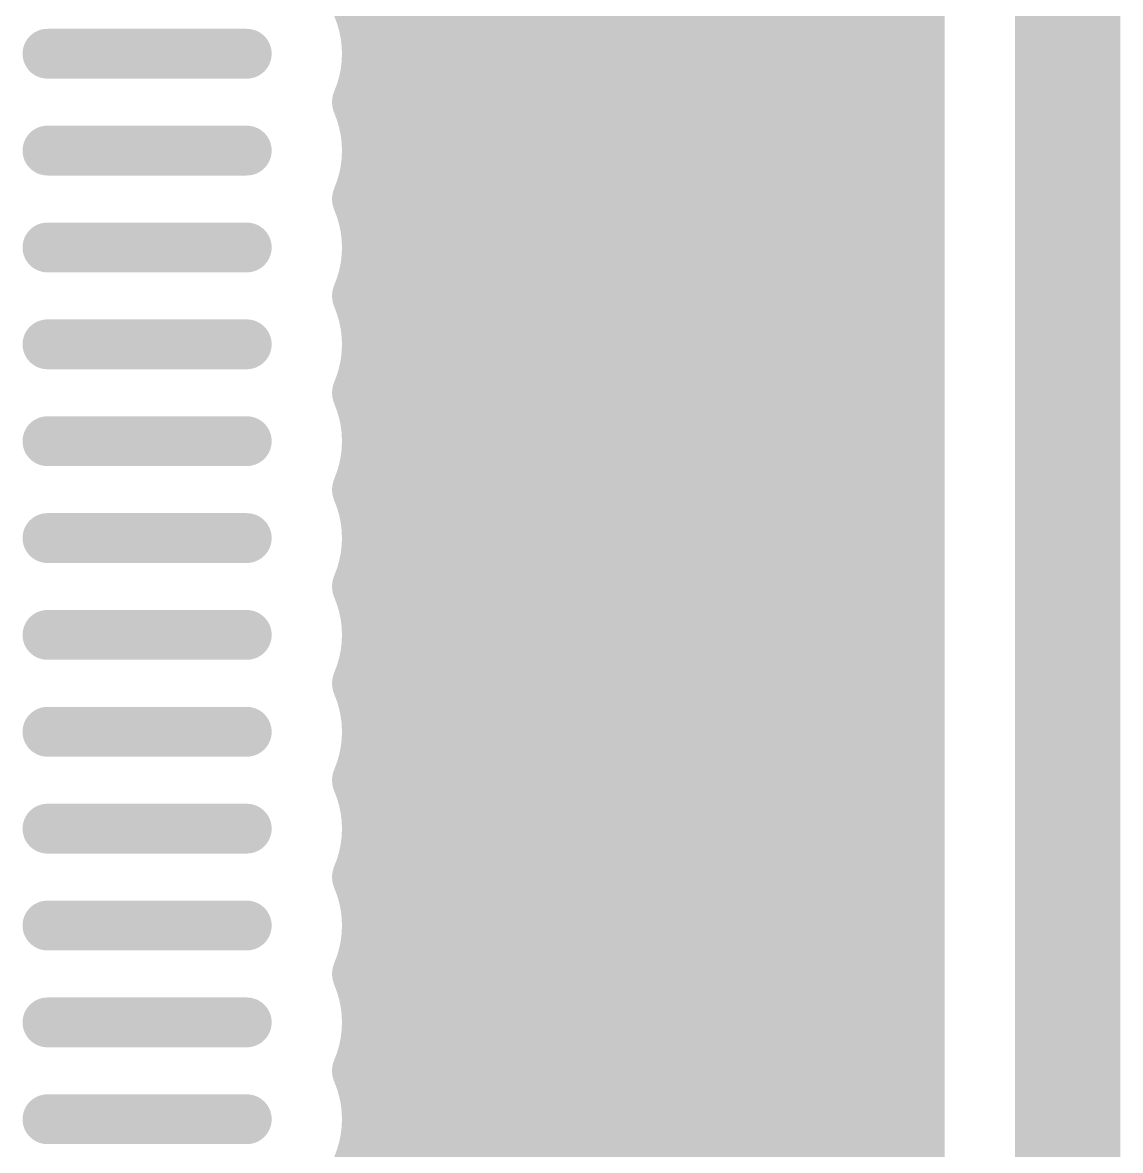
# Model space of a CAD drawing. Header units: inches. Extents: x 0 to 226, y 0 to 70.
# Drawn here: x 15.665 to 19.631, y 6.685 to 10.76 of the extents above; entities that cross this region are included whole.
import ezdxf

# ---------------------------------------------------------------- set-up
doc = ezdxf.new("R2010")
doc.units = ezdxf.units.IN
doc.layers.add('Keep-Out Layer', color=6, linetype='Continuous')
doc.layers.add('Top Layer', color=1, linetype='Continuous')

msp = doc.modelspace()

# ---------------------------------------------------------------- linework, layer by layer
at = {"layer": 'Keep-Out Layer'}
msp.add_lwpolyline([(19.4405, 0, 0.381, 0.381, 0), (19.4405, 24.8301, 0.381, 0.381, 0)], format="xyseb", dxfattribs=at)
at = {"layer": 'Top Layer'}
for points in [[(17.9184, 0.5461, 0.2032, 0.2032, 0), (17.9184, 18.5065, 0.2032, 0.2032, 0)], [(18.1216, 0.5461, 0.2032, 0.2032, 0), (18.1216, 18.5065, 0.2032, 0.2032, 0)], [(18.3248, 0.5461, 0.2032, 0.2032, 0), (18.3248, 18.5065, 0.2032, 0.2032, 0)], [(18.528, 0.5461, 0.2032, 0.2032, 0), (18.528, 18.5065, 0.2032, 0.2032, 0)], [(18.7312, 0.5461, 0.2032, 0.2032, 0), (18.7312, 18.5065, 0.2032, 0.2032, 0)], [(18.8944, 0.5461, 0.2032, 0.2032, 0), (18.8944, 18.5065, 0.2032, 0.2032, 0)], [(17.1056, 0.5461, 0.2032, 0.2032, 0), (17.1056, 12.5015, 0.2032, 0.2032, 0)], [(17.3088, 0.5461, 0.2032, 0.2032, 0), (17.3088, 12.5015, 0.2032, 0.2032, 0)], [(17.512, 0.5461, 0.2032, 0.2032, 0), (17.512, 12.5015, 0.2032, 0.2032, 0)], [(17.7152, 0.5461, 0.2032, 0.2032, 0), (17.7152, 12.5015, 0.2032, 0.2032, 0)], [(16.9202, 10.9976, 0.2032, 0.2032, -0.101243), (16.8844, 10.8226, 0.2032, 0.2032, 0)], [(16.9024, 10.7722, 0.2032, 0.2032, 0), (16.9024, 10.8729, 0.2032, 0.2032, 0)], [(16.8844, 10.8226, 0.2032, 0.2032, -0.101243), (16.9202, 10.6476, 0.2032, 0.2032, 0)], [(16.9189, 10.6825, 0.2032, 0.2032, 0), (18.8944, 10.6825, 0.2032, 0.2032, 0)], [(15.7546, 10.6476, 0.18, 0.18, 0), (16.4746, 10.6476, 0.18, 0.18, 0)], [(16.9202, 10.6476, 0.2032, 0.2032, -0.101243), (16.8844, 10.4726, 0.2032, 0.2032, 0)], [(16.9024, 10.4222, 0.2032, 0.2032, 0), (16.9024, 10.5229, 0.2032, 0.2032, 0)], [(16.8844, 10.4726, 0.2032, 0.2032, -0.101243), (16.9202, 10.2976, 0.2032, 0.2032, 0)], [(16.8872, 10.4793, 0.2032, 0.2032, 0), (18.8944, 10.4793, 0.2032, 0.2032, 0)], [(16.9202, 10.2976, 0.2032, 0.2032, -0.101243), (16.8844, 10.1226, 0.2032, 0.2032, 0)], [(15.7546, 10.2976, 0.18, 0.18, 0), (16.4746, 10.2976, 0.18, 0.18, 0)], [(16.9197, 10.2761, 0.2032, 0.2032, 0), (18.8944, 10.2761, 0.2032, 0.2032, 0)], [(16.9024, 10.0722, 0.2032, 0.2032, 0), (16.9024, 10.1729, 0.2032, 0.2032, 0)], [(16.8844, 10.1226, 0.2032, 0.2032, -0.101243), (16.9202, 9.9476, 0.2032, 0.2032, 0)], [(16.9023, 10.0729, 0.2032, 0.2032, 0), (18.8944, 10.0729, 0.2032, 0.2032, 0)], [(15.7546, 9.9476, 0.18, 0.18, 0), (16.4746, 9.9476, 0.18, 0.18, 0)], [(16.9202, 9.9476, 0.2032, 0.2032, -0.101243), (16.8844, 9.7726, 0.2032, 0.2032, 0)], [(16.9134, 9.8697, 0.2032, 0.2032, 0), (18.8944, 9.8697, 0.2032, 0.2032, 0)], [(16.9024, 9.7222, 0.2032, 0.2032, 0), (16.9024, 9.8229, 0.2032, 0.2032, 0)], [(16.8844, 9.7726, 0.2032, 0.2032, -0.101243), (16.9202, 9.5976, 0.2032, 0.2032, 0)], [(16.9149, 9.6665, 0.2032, 0.2032, 0), (18.8944, 9.6665, 0.2032, 0.2032, 0)], [(15.7546, 9.5976, 0.18, 0.18, 0), (16.4746, 9.5976, 0.18, 0.18, 0)], [(16.9202, 9.5976, 0.2032, 0.2032, -0.101243), (16.8844, 9.4226, 0.2032, 0.2032, 0)], [(16.8995, 9.4633, 0.2032, 0.2032, 0), (18.8944, 9.4633, 0.2032, 0.2032, 0)], [(16.9024, 9.3722, 0.2032, 0.2032, 0), (16.9024, 9.4729, 0.2032, 0.2032, 0)], [(16.8844, 9.4226, 0.2032, 0.2032, -0.101243), (16.9202, 9.2476, 0.2032, 0.2032, 0)], [(15.7546, 9.2476, 0.18, 0.18, 0), (16.4746, 9.2476, 0.18, 0.18, 0)], [(16.9202, 9.2476, 0.2032, 0.2032, -0.101243), (16.8844, 9.0726, 0.2032, 0.2032, 0)], [(16.9201, 9.2601, 0.2032, 0.2032, 0), (18.8944, 9.2601, 0.2032, 0.2032, 0)], [(16.9024, 9.0222, 0.2032, 0.2032, 0), (16.9024, 9.1229, 0.2032, 0.2032, 0)], [(16.8844, 9.0726, 0.2032, 0.2032, -0.101243), (16.9202, 8.8976, 0.2032, 0.2032, 0)], [(16.8908, 9.0569, 0.2032, 0.2032, 0), (18.8944, 9.0569, 0.2032, 0.2032, 0)], [(15.7546, 8.8976, 0.18, 0.18, 0), (16.4746, 8.8976, 0.18, 0.18, 0)], [(16.9202, 8.8976, 0.2032, 0.2032, -0.101244), (16.8844, 8.7226, 0.2032, 0.2032, 0)], [(16.9181, 8.8537, 0.2032, 0.2032, 0), (18.8944, 8.8537, 0.2032, 0.2032, 0)], [(16.9024, 8.6722, 0.2032, 0.2032, 0), (16.9024, 8.7729, 0.2032, 0.2032, 0)], [(16.8844, 8.7226, 0.2032, 0.2032, -0.101244), (16.9202, 8.5476, 0.2032, 0.2032, 0)], [(16.9082, 8.6505, 0.2032, 0.2032, 0), (18.8944, 8.6505, 0.2032, 0.2032, 0)], [(16.9202, 8.5476, 0.2032, 0.2032, -0.101243), (16.8844, 8.3726, 0.2032, 0.2032, 0)], [(15.7546, 8.5476, 0.18, 0.18, 0), (16.4746, 8.5476, 0.18, 0.18, 0)], [(16.9024, 8.3222, 0.2032, 0.2032, 0), (16.9024, 8.4229, 0.2032, 0.2032, 0)], [(16.9088, 8.4473, 0.2032, 0.2032, 0), (18.8944, 8.4473, 0.2032, 0.2032, 0)], [(16.8844, 8.3726, 0.2032, 0.2032, -0.101243), (16.9202, 8.1976, 0.2032, 0.2032, 0)], [(16.9178, 8.2441, 0.2032, 0.2032, 0), (18.8944, 8.2441, 0.2032, 0.2032, 0)], [(15.7546, 8.1976, 0.18, 0.18, 0), (16.4746, 8.1976, 0.18, 0.18, 0)], [(16.9202, 8.1976, 0.2032, 0.2032, -0.101243), (16.8844, 8.0226, 0.2032, 0.2032, 0)], [(16.9024, 7.9722, 0.2032, 0.2032, 0), (16.9024, 8.0729, 0.2032, 0.2032, 0)], [(16.8844, 8.0226, 0.2032, 0.2032, -0.101243), (16.9202, 7.8476, 0.2032, 0.2032, 0)], [(16.8918, 8.0409, 0.2032, 0.2032, 0), (18.8944, 8.0409, 0.2032, 0.2032, 0)], [(16.9202, 7.8476, 0.2032, 0.2032, -0.101243), (16.8844, 7.6726, 0.2032, 0.2032, 0)], [(15.7546, 7.8476, 0.18, 0.18, 0), (16.4746, 7.8476, 0.18, 0.18, 0)], [(16.9201, 7.8377, 0.2032, 0.2032, 0), (18.8944, 7.8377, 0.2032, 0.2032, 0)], [(16.9024, 7.6222, 0.2032, 0.2032, 0), (16.9024, 7.7229, 0.2032, 0.2032, 0)], [(16.8844, 7.6726, 0.2032, 0.2032, -0.101243), (16.9202, 7.4976, 0.2032, 0.2032, 0)], [(16.8987, 7.6345, 0.2032, 0.2032, 0), (18.8944, 7.6345, 0.2032, 0.2032, 0)], [(15.7546, 7.4976, 0.18, 0.18, 0), (16.4746, 7.4976, 0.18, 0.18, 0)], [(16.9202, 7.4976, 0.2032, 0.2032, -0.101243), (16.8844, 7.3226, 0.2032, 0.2032, 0)], [(16.9153, 7.4313, 0.2032, 0.2032, 0), (18.8944, 7.4313, 0.2032, 0.2032, 0)], [(16.9024, 7.2722, 0.2032, 0.2032, 0), (16.9024, 7.3729, 0.2032, 0.2032, 0)], [(16.8844, 7.3226, 0.2032, 0.2032, -0.101243), (16.9202, 7.1476, 0.2032, 0.2032, 0)], [(16.9129, 7.2281, 0.2032, 0.2032, 0), (18.8944, 7.2281, 0.2032, 0.2032, 0)], [(15.7546, 7.1476, 0.18, 0.18, 0), (16.4746, 7.1476, 0.18, 0.18, 0)], [(16.9202, 7.1476, 0.2032, 0.2032, -0.101243), (16.8844, 6.9726, 0.2032, 0.2032, 0)], [(16.9024, 6.9222, 0.2032, 0.2032, 0), (16.9024, 7.0229, 0.2032, 0.2032, 0)], [(16.903, 7.0249, 0.2032, 0.2032, 0), (18.8944, 7.0249, 0.2032, 0.2032, 0)], [(16.8844, 6.9726, 0.2032, 0.2032, -0.101243), (16.9202, 6.7976, 0.2032, 0.2032, 0)], [(15.7546, 6.7976, 0.18, 0.18, 0), (16.4746, 6.7976, 0.18, 0.18, 0)], [(16.9202, 6.7976, 0.2032, 0.2032, -0.101243), (16.8844, 6.6226, 0.2032, 0.2032, 0)], [(16.9196, 6.8217, 0.2032, 0.2032, 0), (18.8944, 6.8217, 0.2032, 0.2032, 0)], [(16.9024, 6.5722, 0.2032, 0.2032, 0), (16.9024, 6.6729, 0.2032, 0.2032, 0)], [(16.8844, 6.6226, 0.2032, 0.2032, -0.101243), (16.9202, 6.4476, 0.2032, 0.2032, 0)], [(16.8862, 6.6185, 0.2032, 0.2032, 0), (18.8944, 6.6185, 0.2032, 0.2032, 0)]]:
    msp.add_lwpolyline(points, format="xyseb", dxfattribs=at)
for points in [[(18.1763, 10.8142, 0.3048, 0.3048, 1), (18.4811, 10.8142, 0.3048, 0.3048, 1)], [(16.8336, 10.8226, 0.1016, 0.1016, 1), (16.9352, 10.8226, 0.1016, 0.1016, 1)], [(16.8336, 10.8226, 0.1016, 0.1016, 1), (16.9352, 10.8226, 0.1016, 0.1016, 1)], [(16.8516, 10.7722, 0.1016, 0.1016, 1), (16.9532, 10.7722, 0.1016, 0.1016, 1)], [(16.8681, 10.6825, 0.1016, 0.1016, 1), (16.9697, 10.6825, 0.1016, 0.1016, 1)], [(18.8436, 10.6825, 0.1016, 0.1016, 1), (18.9452, 10.6825, 0.1016, 0.1016, 1)], [(15.7096, 10.6476, 0.09, 0.09, 1), (15.7996, 10.6476, 0.09, 0.09, 1)], [(16.4296, 10.6476, 0.09, 0.09, 1), (16.5196, 10.6476, 0.09, 0.09, 1)], [(16.8694, 10.6476, 0.1016, 0.1016, 1), (16.971, 10.6476, 0.1016, 0.1016, 1)], [(16.8694, 10.6476, 0.1016, 0.1016, 1), (16.971, 10.6476, 0.1016, 0.1016, 1)], [(16.8516, 10.5229, 0.1016, 0.1016, 1), (16.9532, 10.5229, 0.1016, 0.1016, 1)], [(17.2152, 10.2955, 0.3048, 0.3048, 1), (17.52, 10.2955, 0.3048, 0.3048, 1)], [(16.8336, 10.4726, 0.1016, 0.1016, 1), (16.9352, 10.4726, 0.1016, 0.1016, 1)], [(16.8336, 10.4726, 0.1016, 0.1016, 1), (16.9352, 10.4726, 0.1016, 0.1016, 1)], [(16.8364, 10.4793, 0.1016, 0.1016, 1), (16.938, 10.4793, 0.1016, 0.1016, 1)], [(18.8436, 10.4793, 0.1016, 0.1016, 1), (18.9452, 10.4793, 0.1016, 0.1016, 1)], [(16.8516, 10.4222, 0.1016, 0.1016, 1), (16.9532, 10.4222, 0.1016, 0.1016, 1)], [(16.8694, 10.2976, 0.1016, 0.1016, 1), (16.971, 10.2976, 0.1016, 0.1016, 1)], [(16.8694, 10.2976, 0.1016, 0.1016, 1), (16.971, 10.2976, 0.1016, 0.1016, 1)], [(15.7096, 10.2976, 0.09, 0.09, 1), (15.7996, 10.2976, 0.09, 0.09, 1)], [(16.4296, 10.2976, 0.09, 0.09, 1), (16.5196, 10.2976, 0.09, 0.09, 1)], [(16.8689, 10.2761, 0.1016, 0.1016, 1), (16.9705, 10.2761, 0.1016, 0.1016, 1)], [(18.8436, 10.2761, 0.1016, 0.1016, 1), (18.9452, 10.2761, 0.1016, 0.1016, 1)], [(16.8516, 10.1729, 0.1016, 0.1016, 1), (16.9532, 10.1729, 0.1016, 0.1016, 1)], [(16.8336, 10.1226, 0.1016, 0.1016, 1), (16.9352, 10.1226, 0.1016, 0.1016, 1)], [(16.8336, 10.1226, 0.1016, 0.1016, 1), (16.9352, 10.1226, 0.1016, 0.1016, 1)], [(16.8515, 10.0729, 0.1016, 0.1016, 1), (16.9531, 10.0729, 0.1016, 0.1016, 1)], [(16.8516, 10.0722, 0.1016, 0.1016, 1), (16.9532, 10.0722, 0.1016, 0.1016, 1)], [(18.8436, 10.0729, 0.1016, 0.1016, 1), (18.9452, 10.0729, 0.1016, 0.1016, 1)], [(15.7096, 9.9476, 0.09, 0.09, 1), (15.7996, 9.9476, 0.09, 0.09, 1)], [(16.4296, 9.9476, 0.09, 0.09, 1), (16.5196, 9.9476, 0.09, 0.09, 1)], [(16.8694, 9.9476, 0.1016, 0.1016, 1), (16.971, 9.9476, 0.1016, 0.1016, 1)], [(16.8694, 9.9476, 0.1016, 0.1016, 1), (16.971, 9.9476, 0.1016, 0.1016, 1)], [(16.8626, 9.8697, 0.1016, 0.1016, 1), (16.9642, 9.8697, 0.1016, 0.1016, 1)], [(18.8436, 9.8697, 0.1016, 0.1016, 1), (18.9452, 9.8697, 0.1016, 0.1016, 1)], [(16.8516, 9.8229, 0.1016, 0.1016, 1), (16.9532, 9.8229, 0.1016, 0.1016, 1)], [(16.8336, 9.7726, 0.1016, 0.1016, 1), (16.9352, 9.7726, 0.1016, 0.1016, 1)], [(16.8336, 9.7726, 0.1016, 0.1016, 1), (16.9352, 9.7726, 0.1016, 0.1016, 1)], [(16.8516, 9.7222, 0.1016, 0.1016, 1), (16.9532, 9.7222, 0.1016, 0.1016, 1)], [(16.8641, 9.6665, 0.1016, 0.1016, 1), (16.9657, 9.6665, 0.1016, 0.1016, 1)], [(18.8436, 9.6665, 0.1016, 0.1016, 1), (18.9452, 9.6665, 0.1016, 0.1016, 1)], [(15.7096, 9.5976, 0.09, 0.09, 1), (15.7996, 9.5976, 0.09, 0.09, 1)], [(16.4296, 9.5976, 0.09, 0.09, 1), (16.5196, 9.5976, 0.09, 0.09, 1)], [(16.8694, 9.5976, 0.1016, 0.1016, 1), (16.971, 9.5976, 0.1016, 0.1016, 1)], [(16.8694, 9.5976, 0.1016, 0.1016, 1), (16.971, 9.5976, 0.1016, 0.1016, 1)], [(16.8487, 9.4633, 0.1016, 0.1016, 1), (16.9503, 9.4633, 0.1016, 0.1016, 1)], [(16.8516, 9.4729, 0.1016, 0.1016, 1), (16.9532, 9.4729, 0.1016, 0.1016, 1)], [(18.8436, 9.4633, 0.1016, 0.1016, 1), (18.9452, 9.4633, 0.1016, 0.1016, 1)], [(16.8336, 9.4226, 0.1016, 0.1016, 1), (16.9352, 9.4226, 0.1016, 0.1016, 1)], [(16.8336, 9.4226, 0.1016, 0.1016, 1), (16.9352, 9.4226, 0.1016, 0.1016, 1)], [(16.8516, 9.3722, 0.1016, 0.1016, 1), (16.9532, 9.3722, 0.1016, 0.1016, 1)], [(15.7096, 9.2476, 0.09, 0.09, 1), (15.7996, 9.2476, 0.09, 0.09, 1)], [(16.4296, 9.2476, 0.09, 0.09, 1), (16.5196, 9.2476, 0.09, 0.09, 1)], [(16.8693, 9.2601, 0.1016, 0.1016, 1), (16.9709, 9.2601, 0.1016, 0.1016, 1)], [(16.8694, 9.2476, 0.1016, 0.1016, 1), (16.971, 9.2476, 0.1016, 0.1016, 1)], [(16.8694, 9.2476, 0.1016, 0.1016, 1), (16.971, 9.2476, 0.1016, 0.1016, 1)], [(18.8436, 9.2601, 0.1016, 0.1016, 1), (18.9452, 9.2601, 0.1016, 0.1016, 1)], [(16.8516, 9.1229, 0.1016, 0.1016, 1), (16.9532, 9.1229, 0.1016, 0.1016, 1)], [(16.8336, 9.0726, 0.1016, 0.1016, 1), (16.9352, 9.0726, 0.1016, 0.1016, 1)], [(16.8336, 9.0726, 0.1016, 0.1016, 1), (16.9352, 9.0726, 0.1016, 0.1016, 1)], [(16.84, 9.0569, 0.1016, 0.1016, 1), (16.9416, 9.0569, 0.1016, 0.1016, 1)], [(18.8436, 9.0569, 0.1016, 0.1016, 1), (18.9452, 9.0569, 0.1016, 0.1016, 1)], [(16.8516, 9.0222, 0.1016, 0.1016, 1), (16.9532, 9.0222, 0.1016, 0.1016, 1)], [(17.2386, 8.822, 0.3048, 0.3048, 1), (17.5434, 8.822, 0.3048, 0.3048, 1)], [(15.7096, 8.8976, 0.09, 0.09, 1), (15.7996, 8.8976, 0.09, 0.09, 1)], [(16.4296, 8.8976, 0.09, 0.09, 1), (16.5196, 8.8976, 0.09, 0.09, 1)], [(16.8694, 8.8976, 0.1016, 0.1016, 1), (16.971, 8.8976, 0.1016, 0.1016, 1)], [(16.8694, 8.8976, 0.1016, 0.1016, 1), (16.971, 8.8976, 0.1016, 0.1016, 1)], [(16.8673, 8.8537, 0.1016, 0.1016, 1), (16.9689, 8.8537, 0.1016, 0.1016, 1)], [(18.8436, 8.8537, 0.1016, 0.1016, 1), (18.9452, 8.8537, 0.1016, 0.1016, 1)], [(16.8516, 8.7729, 0.1016, 0.1016, 1), (16.9532, 8.7729, 0.1016, 0.1016, 1)], [(16.8336, 8.7226, 0.1016, 0.1016, 1), (16.9352, 8.7226, 0.1016, 0.1016, 1)], [(16.8336, 8.7226, 0.1016, 0.1016, 1), (16.9352, 8.7226, 0.1016, 0.1016, 1)], [(16.8516, 8.6722, 0.1016, 0.1016, 1), (16.9532, 8.6722, 0.1016, 0.1016, 1)], [(16.8574, 8.6505, 0.1016, 0.1016, 1), (16.959, 8.6505, 0.1016, 0.1016, 1)], [(18.8436, 8.6505, 0.1016, 0.1016, 1), (18.9452, 8.6505, 0.1016, 0.1016, 1)], [(16.8694, 8.5476, 0.1016, 0.1016, 1), (16.971, 8.5476, 0.1016, 0.1016, 1)], [(16.8694, 8.5476, 0.1016, 0.1016, 1), (16.971, 8.5476, 0.1016, 0.1016, 1)], [(15.7096, 8.5476, 0.09, 0.09, 1), (15.7996, 8.5476, 0.09, 0.09, 1)], [(16.4296, 8.5476, 0.09, 0.09, 1), (16.5196, 8.5476, 0.09, 0.09, 1)], [(16.8516, 8.4229, 0.1016, 0.1016, 1), (16.9532, 8.4229, 0.1016, 0.1016, 1)], [(16.858, 8.4473, 0.1016, 0.1016, 1), (16.9596, 8.4473, 0.1016, 0.1016, 1)], [(18.8436, 8.4473, 0.1016, 0.1016, 1), (18.9452, 8.4473, 0.1016, 0.1016, 1)], [(16.8336, 8.3726, 0.1016, 0.1016, 1), (16.9352, 8.3726, 0.1016, 0.1016, 1)], [(16.8336, 8.3726, 0.1016, 0.1016, 1), (16.9352, 8.3726, 0.1016, 0.1016, 1)], [(16.8516, 8.3222, 0.1016, 0.1016, 1), (16.9532, 8.3222, 0.1016, 0.1016, 1)], [(16.867, 8.2441, 0.1016, 0.1016, 1), (16.9686, 8.2441, 0.1016, 0.1016, 1)], [(18.8436, 8.2441, 0.1016, 0.1016, 1), (18.9452, 8.2441, 0.1016, 0.1016, 1)], [(15.7096, 8.1976, 0.09, 0.09, 1), (15.7996, 8.1976, 0.09, 0.09, 1)], [(16.4296, 8.1976, 0.09, 0.09, 1), (16.5196, 8.1976, 0.09, 0.09, 1)], [(16.8694, 8.1976, 0.1016, 0.1016, 1), (16.971, 8.1976, 0.1016, 0.1016, 1)], [(16.8694, 8.1976, 0.1016, 0.1016, 1), (16.971, 8.1976, 0.1016, 0.1016, 1)], [(16.8516, 8.0729, 0.1016, 0.1016, 1), (16.9532, 8.0729, 0.1016, 0.1016, 1)], [(16.8336, 8.0226, 0.1016, 0.1016, 1), (16.9352, 8.0226, 0.1016, 0.1016, 1)], [(16.8336, 8.0226, 0.1016, 0.1016, 1), (16.9352, 8.0226, 0.1016, 0.1016, 1)], [(16.841, 8.0409, 0.1016, 0.1016, 1), (16.9426, 8.0409, 0.1016, 0.1016, 1)], [(17.2386, 7.8153, 0.3048, 0.3048, 1), (17.5434, 7.8153, 0.3048, 0.3048, 1)], [(18.8436, 8.0409, 0.1016, 0.1016, 1), (18.9452, 8.0409, 0.1016, 0.1016, 1)], [(16.8516, 7.9722, 0.1016, 0.1016, 1), (16.9532, 7.9722, 0.1016, 0.1016, 1)], [(16.8694, 7.8476, 0.1016, 0.1016, 1), (16.971, 7.8476, 0.1016, 0.1016, 1)], [(16.8694, 7.8476, 0.1016, 0.1016, 1), (16.971, 7.8476, 0.1016, 0.1016, 1)], [(15.7096, 7.8476, 0.09, 0.09, 1), (15.7996, 7.8476, 0.09, 0.09, 1)], [(16.4296, 7.8476, 0.09, 0.09, 1), (16.5196, 7.8476, 0.09, 0.09, 1)], [(16.8693, 7.8377, 0.1016, 0.1016, 1), (16.9709, 7.8377, 0.1016, 0.1016, 1)], [(18.8436, 7.8377, 0.1016, 0.1016, 1), (18.9452, 7.8377, 0.1016, 0.1016, 1)], [(16.8516, 7.7229, 0.1016, 0.1016, 1), (16.9532, 7.7229, 0.1016, 0.1016, 1)], [(16.8336, 7.6726, 0.1016, 0.1016, 1), (16.9352, 7.6726, 0.1016, 0.1016, 1)], [(16.8336, 7.6726, 0.1016, 0.1016, 1), (16.9352, 7.6726, 0.1016, 0.1016, 1)], [(16.8479, 7.6345, 0.1016, 0.1016, 1), (16.9495, 7.6345, 0.1016, 0.1016, 1)], [(16.8516, 7.6222, 0.1016, 0.1016, 1), (16.9532, 7.6222, 0.1016, 0.1016, 1)], [(18.8436, 7.6345, 0.1016, 0.1016, 1), (18.9452, 7.6345, 0.1016, 0.1016, 1)], [(15.7096, 7.4976, 0.09, 0.09, 1), (15.7996, 7.4976, 0.09, 0.09, 1)], [(16.4296, 7.4976, 0.09, 0.09, 1), (16.5196, 7.4976, 0.09, 0.09, 1)], [(16.8694, 7.4976, 0.1016, 0.1016, 1), (16.971, 7.4976, 0.1016, 0.1016, 1)], [(16.8694, 7.4976, 0.1016, 0.1016, 1), (16.971, 7.4976, 0.1016, 0.1016, 1)], [(16.8645, 7.4313, 0.1016, 0.1016, 1), (16.9661, 7.4313, 0.1016, 0.1016, 1)], [(18.8436, 7.4313, 0.1016, 0.1016, 1), (18.9452, 7.4313, 0.1016, 0.1016, 1)], [(16.8516, 7.3729, 0.1016, 0.1016, 1), (16.9532, 7.3729, 0.1016, 0.1016, 1)], [(16.8336, 7.3226, 0.1016, 0.1016, 1), (16.9352, 7.3226, 0.1016, 0.1016, 1)], [(16.8336, 7.3226, 0.1016, 0.1016, 1), (16.9352, 7.3226, 0.1016, 0.1016, 1)], [(16.8516, 7.2722, 0.1016, 0.1016, 1), (16.9532, 7.2722, 0.1016, 0.1016, 1)], [(16.8621, 7.2281, 0.1016, 0.1016, 1), (16.9637, 7.2281, 0.1016, 0.1016, 1)], [(18.8436, 7.2281, 0.1016, 0.1016, 1), (18.9452, 7.2281, 0.1016, 0.1016, 1)], [(15.7096, 7.1476, 0.09, 0.09, 1), (15.7996, 7.1476, 0.09, 0.09, 1)], [(16.4296, 7.1476, 0.09, 0.09, 1), (16.5196, 7.1476, 0.09, 0.09, 1)], [(16.8694, 7.1476, 0.1016, 0.1016, 1), (16.971, 7.1476, 0.1016, 0.1016, 1)], [(16.8694, 7.1476, 0.1016, 0.1016, 1), (16.971, 7.1476, 0.1016, 0.1016, 1)], [(16.8516, 7.0229, 0.1016, 0.1016, 1), (16.9532, 7.0229, 0.1016, 0.1016, 1)], [(16.8522, 7.0249, 0.1016, 0.1016, 1), (16.9538, 7.0249, 0.1016, 0.1016, 1)], [(17.2386, 6.8086, 0.3048, 0.3048, 1), (17.5434, 6.8086, 0.3048, 0.3048, 1)], [(18.8436, 7.0249, 0.1016, 0.1016, 1), (18.9452, 7.0249, 0.1016, 0.1016, 1)], [(16.8336, 6.9726, 0.1016, 0.1016, 1), (16.9352, 6.9726, 0.1016, 0.1016, 1)], [(16.8336, 6.9726, 0.1016, 0.1016, 1), (16.9352, 6.9726, 0.1016, 0.1016, 1)], [(16.8516, 6.9222, 0.1016, 0.1016, 1), (16.9532, 6.9222, 0.1016, 0.1016, 1)], [(15.7096, 6.7976, 0.09, 0.09, 1), (15.7996, 6.7976, 0.09, 0.09, 1)], [(16.4296, 6.7976, 0.09, 0.09, 1), (16.5196, 6.7976, 0.09, 0.09, 1)], [(16.8688, 6.8217, 0.1016, 0.1016, 1), (16.9704, 6.8217, 0.1016, 0.1016, 1)], [(16.8694, 6.7976, 0.1016, 0.1016, 1), (16.971, 6.7976, 0.1016, 0.1016, 1)], [(16.8694, 6.7976, 0.1016, 0.1016, 1), (16.971, 6.7976, 0.1016, 0.1016, 1)], [(18.8436, 6.8217, 0.1016, 0.1016, 1), (18.9452, 6.8217, 0.1016, 0.1016, 1)], [(16.8516, 6.6729, 0.1016, 0.1016, 1), (16.9532, 6.6729, 0.1016, 0.1016, 1)], [(16.8336, 6.6226, 0.1016, 0.1016, 1), (16.9352, 6.6226, 0.1016, 0.1016, 1)], [(16.8336, 6.6226, 0.1016, 0.1016, 1), (16.9352, 6.6226, 0.1016, 0.1016, 1)], [(16.8354, 6.6185, 0.1016, 0.1016, 1), (16.937, 6.6185, 0.1016, 0.1016, 1)], [(17.9869, 6.418, 0.3048, 0.3048, 1), (18.2917, 6.418, 0.3048, 0.3048, 1)], [(18.8436, 6.6185, 0.1016, 0.1016, 1), (18.9452, 6.6185, 0.1016, 0.1016, 1)]]:
    msp.add_lwpolyline(points, format="xyseb", close=True, dxfattribs=at)

doc.saveas('drawing.dxf')
